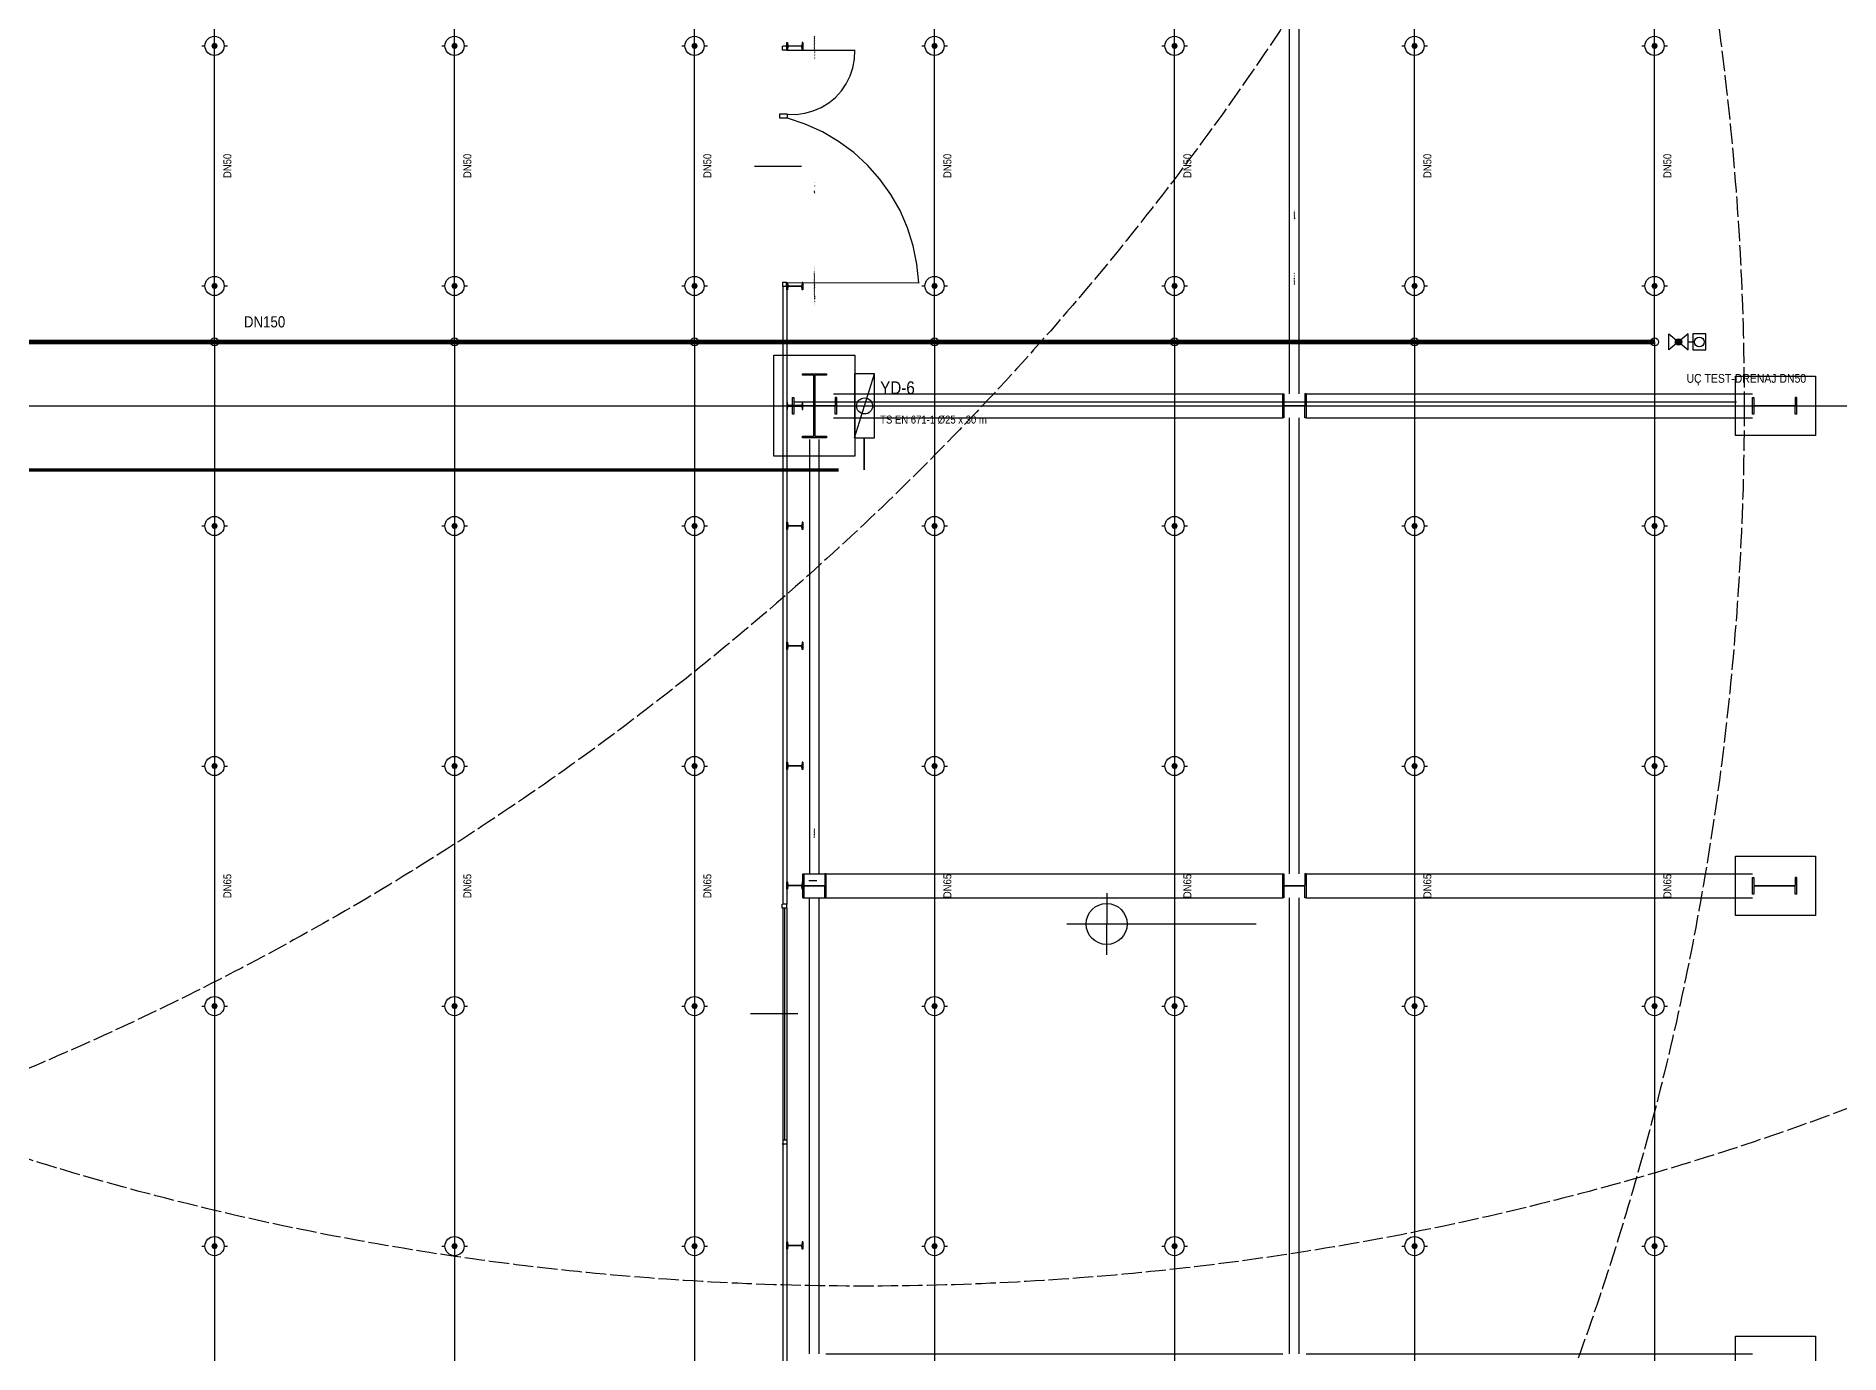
# Model space of a CAD drawing. Header units: centimetres. Extents: x 183171 to 202211, y -17274 to 19108.
# Drawn here: x 197636 to 199891, y 9471 to 11118 of the extents above; entities that cross this region are included whole.
import ezdxf
from ezdxf.enums import TextEntityAlignment as Align

# ---------------------------------------------------------------- set-up
doc = ezdxf.new("R2010")
doc.units = ezdxf.units.CM
doc.header["$LTSCALE"] = 20
doc.linetypes.add('DASHED', pattern=[1.524, 1.27, -0.254])
for name, color, linetype in [('ROTAS-MIMARI', 8, 'CONTINUOUS'), ('ROTAS-MIMARI-AKS', 8, 'CONTINUOUS'), ('ROTAS-MIMARI-KOLON', 8, 'CONTINUOUS'), ('ROTAS-YANGIN-BASLIK', 1, 'CONTINUOUS'), ('ROTAS-YANGIN-CAP', 2, 'CONTINUOUS'), ('ROTAS-YANGIN-DOLAP', 30, 'CONTINUOUS'), ('ROTAS-YANGIN-DOLAP-BORU', 30, 'CONTINUOUS'), ('ROTAS-YANGIN-DOLAP-ETKI', 9, 'DASHED'), ('ROTAS-YANGIN-SEMBOL', 1, 'CONTINUOUS'), ('ROTAS-YANGIN-SPR-ANA', 1, 'CONTINUOUS'), ('ROTAS-YANGIN-SPR-BORU', 1, 'CONTINUOUS'), ('ROTAS-YANGIN-YAZI', 7, 'CONTINUOUS')]:
    doc.layers.add(name, color=color, linetype=linetype)
doc.styles.add('ROTAS', font='arial.ttf')

# ---------------------------------------------------------------- blocks, each defined once
blk = doc.blocks.new('ROTAS-SMB-TEST-DRENAJ')
h = blk.add_hatch(color=256)
h.dxf.hatch_style = 1
h.paths.add_polyline_path([(-3, 0), (-3.1, 0.6), (-3.4, 1.2), (-3.8, 1.6), (-4.4, 1.9), (-5, 2), (-5.6, 1.9), (-6.2, 1.6), (-6.6, 1.2), (-6.9, 0.6), (-7, 0), (-6.9, -0.6), (-6.6, -1.2), (-6.2, -1.6), (-5.6, -1.9), (-5, -2), (-4.4, -1.9), (-3.8, -1.6), (-3.4, -1.2), (-3.1, -0.6)])
blk.add_line((1, 0), (4, 0))
for points in [[(-11, -5), (-11, 5), (-5, 0)], [(1, -5), (1, 5), (-5, 0)], [(4, -5), (12, -5), (12, 5), (4, 5)]]:
    blk.add_lwpolyline(points, close=True)
for centre, radius in [((-5, 0), 2), ((8, 0), 3)]:
    blk.add_circle(centre, radius)
blk = doc.blocks.new('ROTAS-SMB-SPR-DIK')
h = blk.add_hatch(color=256)
h.dxf.hatch_style = 1
h.paths.add_polyline_path([(4, 0), (2.8, 2.8), (0, 4), (-2.8, 2.8), (-4, 0), (-2.8, -2.8), (0, -4), (2.8, -2.8)])
for p, q in [((-16, 0), (-12, 0)), ((12, 0), (16, 0))]:
    blk.add_line(p, q)
blk.add_circle((0, 0), 12)
blk = doc.blocks.new('ROTAS-SMB-DOLAP-PLAN')
blk.add_line((0, -40), (25, 40))
blk.add_lwpolyline([(0, -40), (25, -40), (25, 40), (0, 40)], close=True)
blk.add_circle((12.5, 0), 10)

msp = doc.modelspace()

# ---------------------------------------------------------------- linework, layer by layer
at = {"layer": 'ROTAS-MIMARI'}
for points in [[(199202.8, 10671.3), (199202.8, 11241.3)], [(199214.8, 10671.3), (199214.8, 11241.3)], [(198573.8, 11105.5), (198573.8, 11100.5), (198568.8, 11100.5), (198568.8, 11105.5)], [(198575.7, 11105.5), (198569.3, 11105.5)], [(198575.7, 11105.5), (198569.3, 11105.5)], [(198574.3, 11105.5), (198569.3, 11105.5)], [(198574.3, 11100.5), (198659.8, 11100.5)], [(198575.2, 11020.5), (198586.1, 11020.4), (198596.9, 11021.8), (198607.4, 11024.7), (198617.4, 11029), (198626.7, 11034.7), (198635.1, 11041.7), (198642.5, 11049.7), (198648.7, 11058.7), (198653.5, 11068.5), (198656.9, 11078.8), (198658.9, 11089.6), (198659.3, 11100.5)], [(198575.2, 11015.5), (198575.2, 11020.5), (198565.2, 11020.5), (198565.2, 11015.5)], [(198575.7, 11015.5), (198565.7, 11015.5)], [(198575.7, 11015.5), (198565.7, 11015.5)], [(198739.3, 10810), (198737, 10833.3), (198732.4, 10856.3), (198725.3, 10878.6), (198715.9, 10900.1), (198704.3, 10920.4), (198690.7, 10939.5), (198675.2, 10957), (198657.9, 10972.8), (198639, 10986.6), (198618.8, 10998.5), (198597.4, 11008.1), (198575.2, 11015.5)], [(198592.8, 10955.5), (198534.1, 10955.5)], [(199208.5, 10901.3), (199208.5, 10901.2)], [(199208.6, 10900.4), (199208.5, 10900.3)], [(199208.7, 10899.5), (199208.5, 10899.3)], [(199208.8, 10898.6), (199208.5, 10898.3)], [(199208.9, 10897.7), (199208.5, 10897.3)], [(199208.9, 10896.8), (199208.5, 10896.4)], [(199209, 10895.9), (199208.5, 10895.4)], [(199209.1, 10895), (199208.5, 10894.4)], [(199209.1, 10894.1), (199208.5, 10893.5)], [(199209.1, 10893.1), (199208.6, 10892.6)], [(199209.1, 10892.1), (199208.7, 10891.7)], [(199209.1, 10891.1), (199208.8, 10890.8)], [(199209.1, 10890.2), (199208.8, 10889.9)], [(199209.1, 10889.2), (199208.9, 10889)], [(199209.1, 10888.2), (199209, 10888.2)], [(198573.8, 10805.5), (198573.8, 10810.5), (198568.8, 10810.5), (198568.8, 10805.5)], [(198575.7, 10805.5), (198569.3, 10805.5)], [(198575.7, 10805.5), (198569.3, 10805.5)], [(198575.7, 10805.5), (198569.3, 10805.5)], [(198569.3, 10805.5), (198569.3, 10033.3)], [(198574.3, 10810.5), (198739.8, 10810)], [(198574.3, 10805.8), (198574.3, 10033.3)], [(199208.5, 10822.3), (199208.5, 10822.3)], [(199208.5, 10821.4), (199208.5, 10821.3)], [(199208.5, 10820.4), (199208.5, 10820.4)], [(199208.6, 10819.5), (199208.5, 10819.4)], [(199208.6, 10818.5), (199208.5, 10818.4)], [(199208.6, 10817.6), (199208.5, 10817.4)], [(199208.6, 10816.6), (199208.5, 10816.5)], [(199208.7, 10815.7), (199208.5, 10815.5)], [(199208.7, 10814.8), (199208.5, 10814.5)], [(199208.7, 10813.8), (199208.5, 10813.5)], [(199208.8, 10812.9), (199208.5, 10812.6)], [(199208.8, 10811.9), (199208.5, 10811.6)], [(199208.8, 10811), (199208.5, 10810.6)], [(199208.8, 10810), (199208.5, 10809.7)], [(199208.8, 10809.1), (199208.5, 10808.7)], [(199208.9, 10808.1), (199208.5, 10807.7)], [(198558.3, 10719.3), (198659.3, 10719.3), (198659.3, 10593.3), (198558.3, 10593.3), (198558.3, 10719.3)], [(199760.3, 10693.3), (199860.3, 10693.3), (199860.3, 10619.3), (199760.3, 10619.3), (199760.3, 10693.3)], [(198632.8, 10671.3), (199194.3, 10671.3)], [(199223.3, 10671.3), (199781.3, 10671.3)], [(198583.3, 10661.3), (199761.3, 10661.3)], [(198632.8, 10641.3), (199194.3, 10641.3)], [(199202.8, 10071.3), (199202.8, 10641.3)], [(199214.8, 10071.3), (199214.8, 10641.3)], [(199223.3, 10641.3), (199781.3, 10641.3)], [(198602.8, 10614.3), (198602.8, 10071.3)], [(198614.8, 10071.3), (198614.8, 10614.3)], [(198608.5, 10127.2), (198609.1, 10127.7)], [(198608.6, 10126.2), (198609.1, 10126.7)], [(198608.6, 10125.3), (198609.1, 10125.8)], [(198608.6, 10124.3), (198609.1, 10124.8)], [(198608.7, 10123.4), (198609.1, 10123.8)], [(198608.7, 10122.4), (198609.1, 10122.8)], [(198608.7, 10121.5), (198609.1, 10121.9)], [(198608.8, 10120.6), (198609.1, 10120.9)], [(198608.8, 10119.6), (198609.1, 10119.9)], [(198608.8, 10118.7), (198609.1, 10118.9)], [(198608.9, 10117.7), (198609.1, 10118)], [(198608.9, 10116.8), (198609.1, 10117)], [(199760.3, 10093.3), (199860.3, 10093.3), (199860.3, 10019.3), (199760.3, 10019.3), (199760.3, 10093.3)], [(198594.3, 10071.3), (199194.3, 10071.3)], [(198611.7, 10062.5), (198601.7, 10062.5)], [(198611.8, 10062.5), (198601.8, 10062.5)], [(198611.8, 10062.5), (198601.8, 10062.5)], [(198611.8, 10062.5), (198601.8, 10062.5)], [(199223.3, 10071.3), (199781.3, 10071.3)], [(198594.3, 10041.3), (199194.3, 10041.3)], [(198602.8, 9471.3), (198602.8, 10041.3)], [(198614.8, 9471.3), (198614.8, 10041.3)], [(199202.8, 9471.3), (199202.8, 10041.3)], [(199214.8, 9471.3), (199214.8, 10041.3)], [(199223.3, 10041.3), (199781.3, 10041.3)], [(198573.8, 10033.3), (198573.8, 10028.3), (198568.7, 10028.3), (198568.7, 10033.3)], [(198574.3, 10033.3), (198569.2, 10033.3)], [(198569.3, 10028.3), (198569.2, 9733.3)], [(198571.7, 9738.3), (198571.7, 10028.3)], [(198574.3, 10028.3), (198574.3, 9733.3)], [(198587.9, 9896.1), (198529.1, 9896.1)], [(198573.8, 9733.3), (198573.8, 9733.3), (198568.7, 9733.3), (198568.7, 9733.3)], [(198574.3, 9738.3), (198569.2, 9738.3)], [(198569.3, 9733.3), (198569.2, 8211.3)], [(198574.3, 9733.3), (198569.3, 9733.3)], [(198574.3, 9733.3), (198574.2, 8211.3)], [(199760.3, 9493.3), (199860.3, 9493.3), (199860.3, 9419.3), (199760.3, 9419.3), (199760.3, 9493.3)], [(198623.3, 9471.3), (199194.3, 9471.3)], [(199223.3, 9471.3), (199781.3, 9471.3)]]:
    msp.add_lwpolyline(points, dxfattribs=at)
at = {"layer": 'ROTAS-MIMARI-AKS'}
for points in [[(184958.8, 10656.3), (200258.8, 10656.3)], [(198974.3, 10047), (198974, 9970.2)], [(198924.2, 10008.7), (199161, 10008.7)]]:
    msp.add_lwpolyline(points, dxfattribs=at)
msp.add_circle((198974.1, 10008.6), 25.6, dxfattribs=at)
at = {"layer": 'ROTAS-MIMARI-KOLON'}
for points in [[(198609, 11118.1), (198608.5, 11117.5)], [(198609, 11117.1), (198608.5, 11116.6)], [(198609, 11116.2), (198608.5, 11115.6)], [(198574.3, 11101.3), (198574.3, 11110.3)], [(198574.3, 11110.3), (198575.1, 11110.3)], [(198575.1, 11101.3), (198574.3, 11101.3)], [(198575.1, 11110.3), (198575.7, 11106.2)], [(198575.7, 11105.5), (198575.1, 11101.3)], [(198575.7, 11106.2), (198592.9, 11106.2)], [(198592.9, 11105.5), (198575.7, 11105.5)], [(198584.2, 11105.5), (198583.5, 11106.2)], [(198593.5, 11110.3), (198592.9, 11106.2)], [(198593.5, 11101.3), (198592.9, 11105.5)], [(198594.3, 11109.5), (198593.5, 11110.3)], [(198594.3, 11110.3), (198593.5, 11110.3)], [(198594.3, 11101.3), (198593.5, 11101.3)], [(198594.3, 11110.3), (198594.3, 11101.3)], [(198609.1, 11115.2), (198608.5, 11114.6)], [(198609.1, 11114.2), (198608.5, 11113.7)], [(198609.1, 11113.3), (198608.5, 11112.7)], [(198609.1, 11112.3), (198608.5, 11111.7)], [(198609.1, 11111.3), (198608.5, 11110.8)], [(198609.1, 11110.4), (198608.5, 11109.8)], [(198609.1, 11109.4), (198608.6, 11108.9)], [(198609.1, 11108.4), (198608.6, 11107.9)], [(198609.1, 11107.5), (198608.6, 11107)], [(198609.1, 11106.5), (198608.6, 11106)], [(198609.1, 11105.5), (198608.6, 11105.1)], [(198609.1, 11104.5), (198608.7, 11104.1)], [(198609.1, 11103.6), (198608.7, 11103.1)], [(198609.1, 11102.6), (198608.7, 11102.2)], [(198609.1, 11101.6), (198608.7, 11101.2)], [(198609.1, 11100.6), (198608.8, 11100.3)], [(198609.1, 11099.7), (198608.8, 11099.3)], [(198609.1, 11098.7), (198608.8, 11098.4)], [(198609.1, 11097.7), (198608.8, 11097.4)], [(198609.1, 11096.7), (198608.9, 11096.5)], [(198609.1, 11095.8), (198608.9, 11095.6)], [(198609.1, 11094.8), (198608.9, 11094.6)], [(198609.1, 11093.8), (198608.9, 11093.7)], [(198609.1, 11092.8), (198609, 11092.7)], [(198609.1, 11091.9), (198609, 11091.8)], [(198609.1, 11090.9), (198609, 11090.8)], [(198609.1, 11089.9), (198609.1, 11089.9)], [(198609.1, 11088.9), (198609.1, 11088.9)], [(198608.5, 10935.4), (198608.5, 10935.4)], [(198608.5, 10935.4), (198608.5, 10935.3)], [(198608.6, 10931.6), (198608.5, 10931.4)], [(198608.7, 10924.8), (198608.5, 10924.6)], [(198609, 10924.1), (198608.5, 10923.7)], [(198609.1, 10923.3), (198608.6, 10922.8)], [(198609, 10934.9), (198608.8, 10934.7)], [(198609.1, 10931.1), (198608.9, 10930.9)], [(198609.1, 10922.3), (198608.9, 10922.1)], [(198609.1, 10935), (198609, 10934.9)], [(198608.5, 10830.1), (198608.5, 10830.1)], [(198608.5, 10829.2), (198608.5, 10829.1)], [(198608.5, 10828.2), (198608.5, 10828.2)], [(198608.6, 10827.3), (198608.5, 10827.2)], [(198608.6, 10826.3), (198608.5, 10826.2)], [(198608.6, 10825.4), (198608.5, 10825.2)], [(198608.7, 10824.4), (198608.5, 10824.3)], [(198608.7, 10823.5), (198608.5, 10823.3)], [(198574.3, 10801.3), (198574.3, 10810.3)], [(198574.3, 10810.3), (198575.1, 10810.3)], [(198575.1, 10801.3), (198574.3, 10801.3)], [(198575.1, 10810.3), (198575.7, 10806.2)], [(198575.7, 10805.5), (198575.1, 10801.3)], [(198575.7, 10806.2), (198592.9, 10806.2)], [(198592.9, 10805.5), (198575.7, 10805.5)], [(198584.2, 10805.5), (198583.5, 10806.2)], [(198593.5, 10810.3), (198592.9, 10806.2)], [(198593.5, 10801.3), (198592.9, 10805.5)], [(198594.3, 10809.5), (198593.5, 10810.3)], [(198594.3, 10810.3), (198593.5, 10810.3)], [(198594.3, 10801.3), (198593.5, 10801.3)], [(198594.3, 10810.3), (198594.3, 10801.3)], [(198608.7, 10822.5), (198608.5, 10822.3)], [(198608.7, 10821.6), (198608.5, 10821.3)], [(198608.8, 10820.7), (198608.5, 10820.4)], [(198608.8, 10819.7), (198608.5, 10819.4)], [(198608.8, 10818.8), (198608.5, 10818.4)], [(198608.8, 10817.8), (198608.5, 10817.4)], [(198608.9, 10816.9), (198608.5, 10816.5)], [(198608.9, 10815.9), (198608.5, 10815.5)], [(198608.9, 10814.9), (198608.5, 10814.5)], [(198608.9, 10814), (198608.5, 10813.5)], [(198608.9, 10813), (198608.5, 10812.6)], [(198609, 10812.1), (198608.5, 10811.6)], [(198609, 10811.1), (198608.5, 10810.6)], [(198609, 10810.2), (198608.5, 10809.7)], [(198609, 10809.2), (198608.5, 10808.7)], [(198609.1, 10808.3), (198608.5, 10807.7)], [(198609.1, 10807.3), (198608.5, 10806.7)], [(198609.1, 10806.4), (198608.5, 10805.8)], [(198609.1, 10805.4), (198608.5, 10804.8)], [(198609.1, 10804.4), (198608.5, 10803.8)], [(198609.1, 10803.5), (198608.5, 10802.9)], [(198609.1, 10802.5), (198608.6, 10801.9)], [(198609.1, 10801.5), (198608.6, 10801)], [(198609.1, 10800.5), (198608.6, 10800)], [(198609.1, 10799.6), (198608.6, 10799.1)], [(198609.1, 10798.6), (198608.6, 10798.1)], [(198609.1, 10797.6), (198608.7, 10797.2)], [(198609.1, 10796.6), (198608.7, 10796.2)], [(198609.1, 10795.7), (198608.7, 10795.3)], [(198609.1, 10794.7), (198608.7, 10794.3)], [(198609.1, 10793.7), (198608.8, 10793.4)], [(198609.1, 10792.7), (198608.8, 10792.4)], [(198609.1, 10791.8), (198608.8, 10791.5)], [(198609.1, 10790.8), (198608.8, 10790.5)], [(198609.1, 10789.8), (198608.9, 10789.6)], [(198609.1, 10788.8), (198608.9, 10788.6)], [(198609.1, 10787.9), (198608.9, 10787.7)], [(198609.1, 10786.9), (198608.9, 10786.7)], [(198609.1, 10785.9), (198609, 10785.8)], [(198609.1, 10784.9), (198609, 10784.8)], [(198609.1, 10784), (198609, 10783.9)], [(198609.1, 10783), (198609.1, 10782.9)], [(198609.1, 10782), (198609.1, 10782)], [(198593.8, 10696.3), (198593.8, 10696.3)], [(198593.8, 10696.3), (198593.8, 10696.3)], [(198593.8, 10694.3), (198593.8, 10696.3)], [(198593.8, 10696.3), (198623.8, 10696.3)], [(198608, 10694.3), (198593.8, 10694.3)], [(198608, 10618.3), (198608, 10694.3)], [(198623.8, 10694.3), (198609.5, 10694.3)], [(198609.5, 10694.3), (198609.5, 10618.3)], [(198623.8, 10696.3), (198623.8, 10694.3)], [(198581.3, 10645.8), (198581.3, 10666.8)], [(198581.3, 10666.8), (198583, 10666.8)], [(198583, 10666.8), (198583, 10656.8)], [(198636.3, 10666.8), (198634.6, 10666.8)], [(198634.6, 10666.8), (198634.6, 10656.8)], [(198636.3, 10666.8), (198636.3, 10645.8)], [(199194.3, 10641.3), (199194.3, 10671.3)], [(199194.3, 10671.3), (199195.7, 10671.3)], [(199195.7, 10671.3), (199195.7, 10656.7)], [(199221.9, 10671.3), (199221.9, 10671.3)], [(199221.9, 10671.3), (199221.9, 10671.3)], [(199223.3, 10671.3), (199221.9, 10671.3)], [(199221.9, 10671.3), (199221.9, 10656.7)], [(199223.3, 10671.3), (199223.3, 10641.3)], [(199781.3, 10645.8), (199781.3, 10666.8)], [(199781.3, 10666.8), (199783, 10666.8)], [(199783, 10666.8), (199783, 10656.8)], [(199834.6, 10666.8), (199834.6, 10666.8)], [(199836.3, 10666.8), (199834.6, 10666.8)], [(199834.6, 10666.8), (199834.6, 10656.8)], [(199836.3, 10666.8), (199836.3, 10645.8)], [(198575.1, 10660.8), (198574.3, 10660.8)], [(198574.3, 10660.8), (198574.3, 10651.8)], [(198574.3, 10651.8), (198575.1, 10651.8)], [(198575.7, 10656.6), (198575.1, 10660.8)], [(198575.1, 10651.8), (198575.7, 10655.9)], [(198592.9, 10656.6), (198575.7, 10656.6)], [(198575.7, 10655.9), (198592.9, 10655.9)], [(198583, 10645.8), (198581.3, 10645.8)], [(198583, 10656.8), (198634.6, 10656.8)], [(198634.6, 10655.7), (198583, 10655.7)], [(198583, 10655.7), (198583, 10645.8)], [(198593.5, 10660.8), (198592.9, 10656.6)], [(198592.9, 10655.9), (198593.5, 10651.8)], [(198594.3, 10660), (198593.5, 10660.8)], [(198594.3, 10660.8), (198593.5, 10660.8)], [(198593.5, 10651.8), (198594.3, 10651.8)], [(198594.3, 10651.8), (198594.3, 10660.8)], [(198634.6, 10645.8), (198634.6, 10655.7)], [(198636.3, 10645.8), (198634.6, 10645.8)], [(199195.7, 10656.7), (199221.9, 10656.7)], [(199221.9, 10655.8), (199195.7, 10655.8)], [(199195.7, 10655.8), (199195.7, 10641.3)], [(199221.9, 10641.3), (199221.9, 10655.8)], [(199783, 10645.8), (199781.3, 10645.8)], [(199783, 10656.8), (199834.6, 10656.8)], [(199834.6, 10655.7), (199783, 10655.7)], [(199783, 10655.7), (199783, 10645.8)], [(199834.6, 10645.8), (199834.6, 10655.7)], [(199836.3, 10645.8), (199834.6, 10645.8)], [(199195.7, 10641.3), (199194.3, 10641.3)], [(199223.3, 10641.3), (199221.9, 10641.3)], [(198593.8, 10616.3), (198593.8, 10618.3)], [(198593.8, 10618.3), (198608, 10618.3)], [(198623.8, 10616.3), (198593.8, 10616.3)], [(198609.5, 10618.3), (198623.8, 10618.3)], [(198623.8, 10618.3), (198623.8, 10616.3)], [(198574.3, 10501.8), (198574.3, 10510.8)], [(198574.3, 10510.8), (198575.1, 10510.8)], [(198575.1, 10510.8), (198575.7, 10506.6)], [(198593.5, 10510.8), (198592.9, 10506.6)], [(198594.3, 10510), (198593.5, 10510.8)], [(198594.3, 10510.8), (198593.5, 10510.8)], [(198594.3, 10510.8), (198594.3, 10501.8)], [(198575.1, 10501.8), (198574.3, 10501.8)], [(198575.7, 10505.9), (198575.1, 10501.8)], [(198575.7, 10506.6), (198592.9, 10506.6)], [(198592.9, 10505.9), (198575.7, 10505.9)], [(198584.2, 10505.9), (198583.5, 10506.6)], [(198593.5, 10501.8), (198592.9, 10505.9)], [(198594.3, 10501.8), (198593.5, 10501.8)], [(198574.3, 10351.8), (198574.3, 10360.8)], [(198574.3, 10360.8), (198575.1, 10360.8)], [(198575.1, 10351.8), (198574.3, 10351.8)], [(198575.1, 10360.8), (198575.7, 10356.6)], [(198575.7, 10355.9), (198575.1, 10351.8)], [(198575.7, 10356.6), (198592.9, 10356.6)], [(198592.9, 10355.9), (198575.7, 10355.9)], [(198584.2, 10355.9), (198583.5, 10356.6)], [(198593.5, 10360.8), (198592.9, 10356.6)], [(198593.5, 10351.8), (198592.9, 10355.9)], [(198594.3, 10360), (198593.5, 10360.8)], [(198594.3, 10360.8), (198593.5, 10360.8)], [(198594.3, 10351.8), (198593.5, 10351.8)], [(198594.3, 10360.8), (198594.3, 10351.8)], [(198574.3, 10201.8), (198574.3, 10210.8)], [(198574.3, 10210.8), (198575.1, 10210.8)], [(198575.1, 10201.8), (198574.3, 10201.8)], [(198575.1, 10210.8), (198575.7, 10206.6)], [(198575.7, 10205.9), (198575.1, 10201.8)], [(198575.7, 10206.6), (198592.9, 10206.6)], [(198592.9, 10205.9), (198575.7, 10205.9)], [(198584.2, 10205.9), (198583.5, 10206.6)], [(198593.5, 10210.8), (198592.9, 10206.6)], [(198593.5, 10201.8), (198592.9, 10205.9)], [(198594.3, 10210), (198593.5, 10210.8)], [(198594.3, 10210.8), (198593.5, 10210.8)], [(198594.3, 10201.8), (198593.5, 10201.8)], [(198594.3, 10210.8), (198594.3, 10201.8)], [(198574.3, 10052.2), (198574.3, 10061.2)], [(198574.3, 10061.2), (198575.1, 10061.2)], [(198575.1, 10061.2), (198575.7, 10057.1)], [(198575.7, 10056.3), (198575.1, 10052.2)], [(198575.7, 10057.1), (198592.9, 10057.1)], [(198592.9, 10056.3), (198575.7, 10056.3)], [(198593.5, 10061.2), (198592.9, 10057.1)], [(198593.5, 10052.2), (198592.9, 10056.3)], [(198594.3, 10060.4), (198593.5, 10061.2)], [(198594.3, 10061.2), (198593.5, 10061.2)], [(198594.3, 10041.3), (198594.3, 10071.3)], [(198594.3, 10071.3), (198595.7, 10071.3)], [(198594.3, 10061.2), (198594.3, 10052.2)], [(198595.7, 10071.3), (198595.7, 10056.7)], [(198595.7, 10056.7), (198621.9, 10056.7)], [(198621.9, 10071.3), (198621.9, 10071.3)], [(198621.9, 10071.3), (198621.9, 10071.3)], [(198623.3, 10071.3), (198621.9, 10071.3)], [(198621.9, 10071.3), (198621.9, 10056.7)], [(198623.3, 10071.3), (198623.3, 10041.3)], [(199194.3, 10041.3), (199194.3, 10071.3)], [(199194.3, 10071.3), (199195.7, 10071.3)], [(199195.7, 10071.3), (199195.7, 10056.7)], [(199195.7, 10056.7), (199221.9, 10056.7)], [(199221.9, 10071.3), (199221.9, 10071.3)], [(199221.9, 10071.3), (199221.9, 10071.3)], [(199223.3, 10071.3), (199221.9, 10071.3)], [(199221.9, 10071.3), (199221.9, 10056.7)], [(199223.3, 10071.3), (199223.3, 10041.3)], [(199781.3, 10045.8), (199781.3, 10066.8)], [(199781.3, 10066.8), (199783, 10066.8)], [(199783, 10066.8), (199783, 10056.8)], [(199783, 10056.8), (199834.6, 10056.8)], [(199834.6, 10066.8), (199834.6, 10066.8)], [(199836.3, 10066.8), (199834.6, 10066.8)], [(199834.6, 10066.8), (199834.6, 10056.8)], [(199836.3, 10066.8), (199836.3, 10045.8)], [(198575.1, 10052.2), (198574.3, 10052.2)], [(198594.3, 10052.2), (198593.5, 10052.2)], [(198595.7, 10041.3), (198594.3, 10041.3)], [(198621.9, 10055.8), (198595.7, 10055.8)], [(198595.7, 10055.8), (198595.7, 10041.3)], [(198621.9, 10041.3), (198621.9, 10055.8)], [(198623.3, 10041.3), (198621.9, 10041.3)], [(199195.7, 10041.3), (199194.3, 10041.3)], [(199221.9, 10055.8), (199195.7, 10055.8)], [(199195.7, 10055.8), (199195.7, 10041.3)], [(199221.9, 10041.3), (199221.9, 10055.8)], [(199223.3, 10041.3), (199221.9, 10041.3)], [(199783, 10045.8), (199781.3, 10045.8)], [(199834.6, 10055.7), (199783, 10055.7)], [(199783, 10055.7), (199783, 10045.8)], [(199834.6, 10045.8), (199834.6, 10055.7)], [(199836.3, 10045.8), (199834.6, 10045.8)], [(198574.3, 9602.2), (198574.3, 9611.2)], [(198574.3, 9611.2), (198575.1, 9611.2)], [(198575.1, 9611.2), (198575.7, 9607.1)], [(198575.7, 9606.3), (198575.1, 9602.2)], [(198575.7, 9607.1), (198592.9, 9607.1)], [(198592.9, 9606.3), (198575.7, 9606.3)], [(198584.2, 9606.3), (198583.5, 9607.1)], [(198593.5, 9611.2), (198592.9, 9607.1)], [(198593.5, 9602.2), (198592.9, 9606.3)], [(198594.3, 9610.4), (198593.5, 9611.2)], [(198594.3, 9611.2), (198593.5, 9611.2)], [(198594.3, 9611.2), (198594.3, 9602.2)], [(198575.1, 9602.2), (198574.3, 9602.2)], [(198594.3, 9602.2), (198593.5, 9602.2)]]:
    msp.add_lwpolyline(points, dxfattribs=at)
at = {"layer": 'ROTAS-YANGIN-DOLAP-BORU'}
for points, const_width in [([(198671, 10576), (198671, 10616)], 2), ([(184609, 10576), (198639, 10576)], 4)]:
    msp.add_lwpolyline(points, dxfattribs=dict(at, const_width=const_width))
at = {"layer": 'ROTAS-YANGIN-DOLAP-ETKI'}
for centre in [(196271, 13056), (198671, 13056), (196271, 10656), (198671, 10656)]:
    msp.add_circle(centre, 3500, dxfattribs=at)
at = {"layer": 'ROTAS-YANGIN-SPR-ANA', "const_width": 6}
msp.add_lwpolyline([(192709, 10736), (199659, 10736)], dxfattribs=at)
at = {"layer": 'ROTAS-YANGIN-SPR-ANA'}
for centre in [(197859, 10736), (198159, 10736), (198459, 10736), (198759, 10736), (199059, 10736), (199359, 10736), (199659, 10736)]:
    msp.add_circle(centre, 5, dxfattribs=at)
at = {"layer": 'ROTAS-YANGIN-SPR-BORU'}
for p, q in [((197859, 11106), (197859, 11406)), ((198159, 11106), (198159, 11406)), ((198459, 11106), (198459, 11406)), ((198759, 11106), (198759, 11406)), ((199059, 11106), (199059, 11406)), ((199359, 11106), (199359, 11406)), ((199659, 11106), (199659, 11406)), ((197859, 10806), (197859, 11106)), ((198159, 10806), (198159, 11106)), ((198459, 10806), (198459, 11106)), ((198759, 10806), (198759, 11106)), ((199059, 10806), (199059, 11106)), ((199359, 10806), (199359, 11106)), ((199659, 10806), (199659, 11106)), ((197859, 10736), (197859, 10806)), ((198159, 10736), (198159, 10806)), ((198459, 10736), (198459, 10806)), ((198759, 10736), (198759, 10806)), ((199059, 10736), (199059, 10806)), ((199359, 10736), (199359, 10806)), ((199659, 10736), (199659, 10806)), ((197859, 10736), (197859, 10506)), ((198159, 10736), (198159, 10506)), ((198459, 10736), (198459, 10506)), ((198759, 10736), (198759, 10506)), ((199059, 10736), (199059, 10506)), ((199359, 10736), (199359, 10506)), ((199659, 10736), (199659, 10506)), ((197859, 10506), (197859, 10206)), ((198159, 10506), (198159, 10206)), ((198459, 10506), (198459, 10206)), ((198759, 10506), (198759, 10206)), ((199059, 10506), (199059, 10206)), ((199359, 10506), (199359, 10206)), ((199659, 10506), (199659, 10206)), ((197859, 10206), (197859, 9906)), ((198159, 10206), (198159, 9906)), ((198459, 10206), (198459, 9906)), ((198759, 10206), (198759, 9906)), ((199059, 10206), (199059, 9906)), ((199359, 10206), (199359, 9906)), ((199659, 10206), (199659, 9906)), ((197859, 9906), (197859, 9606)), ((198159, 9906), (198159, 9606)), ((198459, 9906), (198459, 9606)), ((198759, 9906), (198759, 9606)), ((199059, 9906), (199059, 9606)), ((199359, 9906), (199359, 9606)), ((199659, 9906), (199659, 9606)), ((197859, 9606), (197859, 9306)), ((198159, 9606), (198159, 9306)), ((198459, 9606), (198459, 9306)), ((198759, 9606), (198759, 9306)), ((199059, 9606), (199059, 9306)), ((199359, 9606), (199359, 9306)), ((199659, 9606), (199659, 9306))]:
    msp.add_line(p, q, dxfattribs=at)

# ---------------------------------------------------------------- block references
at = {"layer": 'ROTAS-YANGIN-BASLIK'}
for p in [(197859, 11106), (198159, 11106), (198459, 11106), (198759, 11106), (199059, 11106), (199359, 11106), (199659, 11106), (197859, 10806), (198159, 10806), (198459, 10806), (198759, 10806), (199059, 10806), (199359, 10806), (199659, 10806), (197859, 10506), (198159, 10506), (198459, 10506), (198759, 10506), (199059, 10506), (199359, 10506), (199659, 10506), (197859, 10206), (198159, 10206), (198459, 10206), (198759, 10206), (199059, 10206), (199359, 10206), (199659, 10206), (197859, 9906), (198159, 9906), (198459, 9906), (198759, 9906), (199059, 9906), (199359, 9906), (199659, 9906), (197859, 9606), (198159, 9606), (198459, 9606), (198759, 9606), (199059, 9606), (199359, 9606), (199659, 9606)]:
    msp.add_blockref('ROTAS-SMB-SPR-DIK', p, dxfattribs=at)
at = {"layer": 'ROTAS-YANGIN-DOLAP'}
msp.add_blockref('ROTAS-SMB-DOLAP-PLAN', (198659, 10656), dxfattribs=at)
at = {"layer": 'ROTAS-YANGIN-SEMBOL', "xscale": 2, "yscale": 2}
msp.add_blockref('ROTAS-SMB-TEST-DRENAJ', (199699, 10736), dxfattribs=at)

# ---------------------------------------------------------------- texts
at = {"layer": 'ROTAS-YANGIN-CAP', "style": 'ROTAS', "width": 0.85}
for s, p in [('DN50', (197875, 10956)), ('DN50', (198175, 10956)), ('DN50', (198475, 10956)), ('DN50', (198775, 10956)), ('DN50', (199075, 10956)), ('DN50', (199375, 10956)), ('DN50', (199675, 10956)), ('DN65', (197875, 10056)), ('DN65', (198175, 10056)), ('DN65', (198475, 10056)), ('DN65', (198775, 10056)), ('DN65', (199075, 10056)), ('DN65', (199375, 10056)), ('DN65', (199675, 10056))]:
    msp.add_text(s, height=10, rotation=90, dxfattribs=at).set_placement(p, align=Align.MIDDLE_CENTER)
msp.add_text('DN150', height=14, dxfattribs=at).set_placement((197921.5, 10750), align=Align.BOTTOM_CENTER)
at = {"layer": 'ROTAS-YANGIN-DOLAP', "style": 'ROTAS', "width": 0.85}
msp.add_text('YD-6', height=16, dxfattribs=at).set_placement((198691, 10666), align=Align.BOTTOM_LEFT)
msp.add_text('TS EN 671-1 Ø25 x 30 m', height=10, dxfattribs=at).set_placement((198691, 10644), align=Align.TOP_LEFT)
at = {"layer": 'ROTAS-YANGIN-YAZI', "style": 'ROTAS', "width": 0.85}
msp.add_text('UÇ TEST-DRENAJ DN50', height=11, dxfattribs=at).set_placement((199699, 10696), align=Align.TOP_LEFT)

doc.saveas('drawing.dxf')
